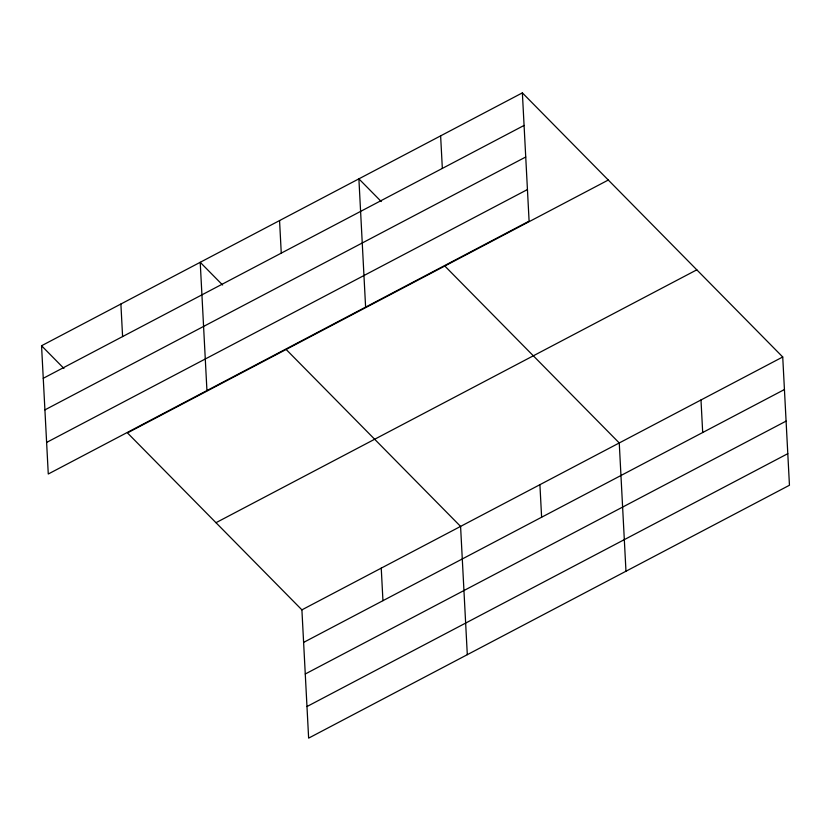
<?xml version="1.0" encoding="UTF-8"?>
<svg xmlns="http://www.w3.org/2000/svg" width="831" height="831" viewBox="0 0 831 831"><rect width="100%" height="100%" fill="white"/><g stroke="black" fill="none" stroke-linecap="round" stroke-linejoin="round"><path stroke-width="1.25" d="M522.367 92.875L529.098 221.139L48.271 474.013L41.55 345.748L522.367 92.875L782.729 356.987L789.45 485.252L308.633 738.125L301.902 609.861L127.465 432.909L608.292 180.036M43.254 378.302L524.081 125.429M44.916 409.88L525.732 157.007M46.619 442.435L527.436 189.551M215.987 522.699L696.814 269.826M301.902 609.861L782.729 356.987M303.616 642.405L784.433 389.531M305.268 673.993L786.084 421.12M306.971 706.537L787.798 453.664M381.263 201.549L358.888 178.852L365.609 307.117M444.814 266.013L619.251 442.965L625.972 571.229M222.594 285.002L200.219 262.305L206.94 390.57M286.134 349.456L460.582 526.407L467.302 654.672M41.55 345.748L63.925 368.445M700.99 399.971L702.694 432.515M539.911 484.681L541.615 517.225M440.627 135.869L442.341 168.413M381.242 568.134L382.946 600.678M279.559 220.579L281.262 253.123M120.89 304.032L122.593 336.576"/></g></svg>
